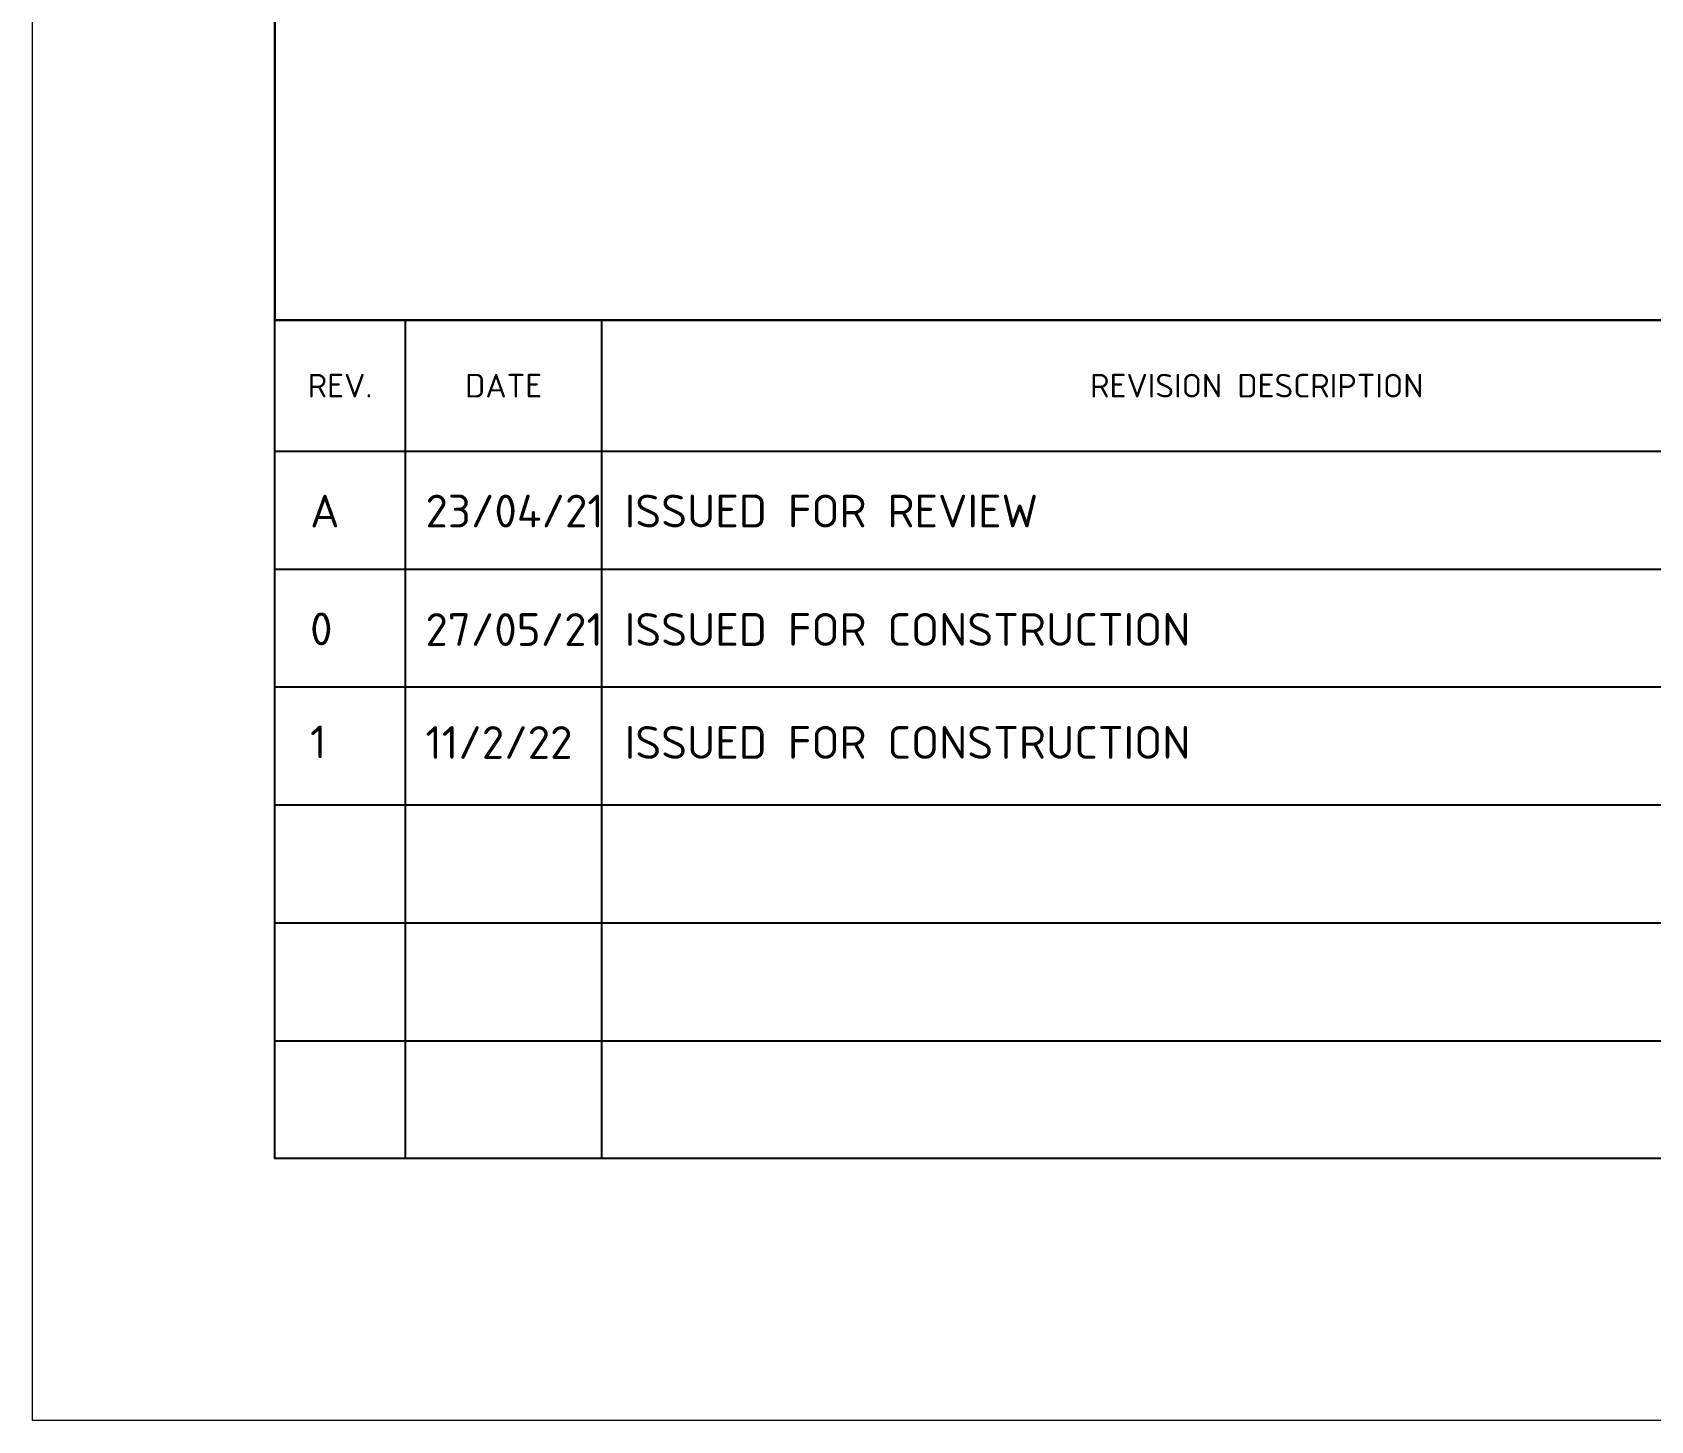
# Model space of a CAD drawing. Header units: inches. Extents: x 0 to 63075, y 0 to 44550.
# Drawn here: x 0 to 9265, y 0 to 7948 of the extents above; entities that cross this region are included whole.
import ezdxf
from ezdxf.enums import TextEntityAlignment as Align

# ---------------------------------------------------------------- set-up
doc = ezdxf.new("R2010")
doc.units = ezdxf.units.IN
doc.header["$MEASUREMENT"] = 0
doc.layers.get('Defpoints').update_dxf_attribs({"color": 140, "lineweight": 18})
doc.layers.add('DIGITAL_SIGNATURE', color=7, linetype='Continuous', lineweight=50)
doc.styles.add('BORDER TEXT STYLE', font='isocpeur.ttf')
doc.styles.get("Standard").update_dxf_attribs({"font": 'arial.ttf'})

# ---------------------------------------------------------------- blocks, each defined once
blk = doc.blocks.new('MCSI-BORDER')
at = {"color": 4, "transparency": 33554687}
for p, q in [((218.38, 18.35), (-585.62, 18.35)), ((-585.62, 8.35), (-125.65, 8.35))]:
    blk.add_line(p, q, dxfattribs=at)
at = {"color": 2, "transparency": 33554687}
for p, q in [((-575.65, -45.65), (-575.65, 18.35)), ((-560.65, -45.65), (-560.65, 18.35)), ((-585.62, -0.65), (-125.65, -0.65)), ((-585.62, -9.65), (-125.65, -9.65)), ((-585.62, -18.65), (-125.65, -18.65)), ((-585.62, -27.65), (-125.65, -27.65)), ((-585.62, -36.65), (-125.65, -36.65))]:
    blk.add_line(p, q, dxfattribs=at)
at = {"color": 4, "transparency": 33554687}
blk.add_lwpolyline([(-585.62, 508.35), (218.38, 508.35), (218.38, -45.65), (-585.62, -45.65)], close=True, dxfattribs=at)
blk.add_lwpolyline([(-585.62, 508.35), (-585.62, 18.35), (88.35, 18.35), (88.35, 66.92), (218.38, 66.92), (218.38, 508.35), (-585.62, 508.35)], close=True)
at = {"layer": 'Defpoints', "transparency": 33554687}
blk.add_lwpolyline([(-604.12, 528.35), (236.88, 528.35), (236.88, -65.65), (-604.12, -65.65)], close=True, dxfattribs=at)
at = {"lineweight": 13, "transparency": 33554687, "style": 'BORDER TEXT STYLE'}
for s, height, p in [('REV.', 1.802, (-580.64, 13.35)), ('DATE', 1.802, (-568.15, 13.35)), ('REVISION DESCRIPTION', 1.8021, (-510.65, 13.35))]:
    blk.add_text(s, height=height, dxfattribs=at).set_placement(p, align=Align.MIDDLE_CENTER)
at = {"transparency": 33554687, "style": 'BORDER TEXT STYLE'}
for tag, p, height in [('CONTRACTOR_D_NUMBER', (118.22, 59.24), 3.5), ('RE-NUM-1', (192.38, 59.24), 3.5), ('WORLEY_D_NUMBER', (118.06, 48.63), 3.5), ('RE-NUM-2', (192.38, 48.57), 3.5), ('TL_LINE01', (92.79, 12.29), 3.5), ('TL_DESIGNBY', (30, 10.56), 2.5), ('TL_DRAWNBY', (60.57, 10.56), 2.5), ('TL_LINE02', (92.79, 6.44), 3.5), ('RV_DES01', (-460.5, 4.88), 2.5), ('RV_APP01', (-449.67, 4.88), 2.5), ('RV_DES07', (-305.65, 4.88), 2.5), ('RV_APP13', (-294.82, 4.88), 2.5), ('RV_R01', (-582.92, 2.53), 2.5), ('RV_DATE01', (-574.12, 2.53), 2.5), ('RV_DESC01', (-558.9, 2.53), 2.5), ('RV_R07', (-428.07, 2.53), 2.5), ('RV_DATE07', (-419.27, 2.53), 2.5), ('RV_DESC07', (-404.06, 2.53), 2.5), ('RF_DWGNO01', (-273.93, 2.53), 2.5), ('RF_DWGTITLE01', (-223.49, 2.92), 2.5), ('TL_LINE03', (92.79, 0.39), 3.5), ('RV_CHK01', (-460.5, 0.48), 2.5), ('RV_CHK07', (-305.65, 0.48), 2.5), ('TL_PROJECTNO', (0, 0), 2.5), ('TL_CHKDESBY', (30, 0), 2.5), ('TL_CHKDWNBY', (60.57, 0), 2.5), ('RV_APP02', (-440.75, -0.3), 2.5), ('RV_APP14', (-289.41, -0.3), 2.5), ('RV_DES02', (-460.5, -4.26), 2.5), ('RV_APP03', (-449.67, -4.25), 2.5), ('RV_DES08', (-305.65, -4.26), 2.5), ('RV_APP15', (-294.82, -4.25), 2.5), ('TL_LINE04', (92.75, -5.16), 3.5), ('RF_DWGTITLE02', (-223.51, -6.15), 2.5), ('RV_R02', (-582.92, -6.47), 2.5), ('RV_DATE02', (-574.12, -6.51), 2.5), ('RV_DESC02', (-558.9, -6.51), 2.5), ('RV_R08', (-428.07, -6.47), 2.5), ('RV_DATE08', (-419.27, -6.51), 2.5), ('RV_DESC08', (-404.06, -6.51), 2.5), ('RF_DWGNO02', (-274.04, -6.84), 2.5), ('RV_CHK02', (-460.5, -8.71), 2.5), ('RV_APP04', (-444.26, -9.43), 2.5), ('RV_CHK08', (-305.65, -8.71), 2.5), ('RV_APP16', (-289.41, -9.43), 2.5), ('TL_CONTNO', (0, -10.66), 2.5), ('TL_LEADENG', (30, -10.66), 2.5), ('TL_LEAPPDATE', (60.57, -10.47), 2.5), ('RV_DES03', (-460.5, -13.26), 2.5), ('RV_APP05', (-449.67, -12.91), 2.5), ('RV_DES09', (-305.65, -13.26), 2.5), ('RV_APP17', (-294.82, -12.91), 2.5), ('TL_LINE05', (92.62, -14.67), 3.5), ('RV_R03', (-582.92, -15.09), 2.5), ('RV_DATE03', (-574.12, -15.14), 2.5), ('RV_DESC03', (-558.9, -15.13), 2.5), ('RV_R09', (-428.07, -15.09), 2.5), ('RV_DATE09', (-419.27, -15.14), 2.5), ('RV_DESC09', (-404.06, -15.13), 2.5), ('RF_DWGNO03', (-274.04, -15.53), 2.5), ('RF_DWGTITLE03', (-223.49, -15.22), 2.5), ('RV_CHK03', (-460.5, -17.78), 2.5), ('RV_APP06', (-444.26, -18.09), 2.5), ('RV_CHK09', (-305.65, -17.78), 2.5), ('RV_APP18', (-289.41, -18.09), 2.5), ('TL_LINE06', (92.62, -20.72), 3.5), ('RV_DES04', (-460.5, -22.25), 2.5), ('RV_APP07', (-449.67, -21.89), 2.5), ('RV_DES10', (-305.65, -22.25), 2.5), ('RV_APP19', (-294.82, -21.89), 2.5), ('TL_DRAWINGSIZE', (0, -21.12), 2.5), ('TL_AREAPROJENG', (30, -21.12), 2.5), ('TL_ENGMANGER', (60.57, -21.32), 2.5), ('RV_R04', (-582.92, -24.6), 2.5), ('RV_DATE04', (-574.12, -24.55), 2.5), ('RV_DESC04', (-558.9, -24.64), 2.5), ('RV_R10', (-428.07, -24.6), 2.5), ('RV_DATE10', (-419.27, -24.55), 2.5), ('RV_DESC10', (-404.06, -24.64), 2.5), ('RF_DWGTITLE04', (-223.49, -24.35), 2.5), ('RF_DWGNO04', (-274.04, -25.02), 2.5), ('TL_LINE07', (92.62, -26.69), 3.5), ('RV_CHK04', (-460.5, -26.66), 2.5), ('RV_APP08', (-444.26, -27.07), 2.5), ('RV_CHK10', (-305.65, -26.66), 2.5), ('RV_APP20', (-289.41, -27.07), 2.5), ('RV_DES05', (-460.5, -31.47), 2.5), ('RV_APP09', (-449.67, -31.06), 2.5), ('RV_DES11', (-305.65, -31.47), 2.5), ('RV_APP21', (-294.82, -31.51), 2.5), ('TL_PLOTSCALE', (0.29, -32.07), 2.5), ('TL_PROJMANGER', (30.29, -32.07), 2.5), ('TL_LINE08', (92.55, -32.01), 3.5), ('RF_DWGTITLE05', (-223.49, -33.29), 2.5), ('TL_PMAPPDATE', (60.57, -32.17), 2.5), ('RV_R05', (-582.92, -33.41), 2.5), ('RV_DATE05', (-574.12, -33.46), 2.5), ('RV_DESC05', (-558.9, -33.56), 2.5), ('RV_R11', (-428.07, -33.41), 2.5), ('RV_DATE11', (-419.27, -33.46), 2.5), ('RV_DESC11', (-404.06, -33.56), 2.5), ('RF_DWGNO05', (-274.04, -33.59), 2.5), ('RV_CHK05', (-460.5, -35.88), 2.5), ('RV_APP10', (-444.26, -36.23), 2.5), ('RV_CHK11', (-305.65, -35.88), 2.5), ('RV_APP22', (-289.41, -36.23), 2.5), ('RV_DES06', (-460.5, -40.32), 2.5), ('RV_APP11', (-449.67, -40.07), 2.5), ('RV_DES12', (-305.65, -40.32), 2.5), ('RV_APP23', (-294.82, -40.07), 2.5), ('TL_SCALE', (97.32, -42.8), 3.5), ('RV_R06', (-582.92, -42.23), 2.5), ('RV_DATE06', (-574.12, -42.28), 2.5), ('RV_DESC06', (-559.2, -42.28), 2.5), ('RV_R12', (-428.07, -42.23), 2.5), ('RV_DATE12', (-419.27, -42.28), 2.5), ('RV_DESC12', (-404.35, -42.28), 2.5), ('RF_DWGNO06', (-274.04, -42.39), 2.5), ('RF_DWGTITLE06', (-223.49, -42.52), 2.5), ('TL_CADFILENAME', (-1, -42.67), 2.5), ('TL_CLIENT', (30.29, -42.15), 2.5), ('TL_CIAPPDATE', (60.57, -42.15), 2.5), ('OT-CLIENT_DWGNO01', (147.41, -43.12), 3.5), ('TL_REV', (211.59, -43.09), 2.5), ('RV_CHK06', (-460.5, -44.77), 2.5), ('RV_APP12', (-444.26, -45.25), 2.5), ('RV_CHK12', (-305.65, -44.77), 2.5), ('RV_APP24', (-289.41, -45.25), 2.5)]:
    blk.add_attdef(tag, p, '', height=height, dxfattribs=at)
at = {"transparency": 33554687, "style": 'BORDER TEXT STYLE', "width": 0.9}
blk.add_attdef('TL_PRODUCEDBY', (0, 10.56), '', height=2.5, dxfattribs=at)
at = {"layer": 'DIGITAL_SIGNATURE'}
for tag, p in [('VENDOR', (89.23, 59.43)), ('JACOBS', (89.24, 48.59))]:
    blk.add_attdef(tag, p, '', height=2, dxfattribs=at)

msp = doc.modelspace()

# ---------------------------------------------------------------- block references
ref = msp.add_blockref('MCSI-BORDER', (45309.3, 4923.8), dxfattribs=dict(xscale=75, yscale=75, zscale=75))
ref.add_attrib('RV_DESC03', 'ISSUED FOR CONSTRUCTION', (3391.4, 3788.8), dxfattribs={"transparency": 33554687, "height": 187.5, "style": 'BORDER TEXT STYLE'})
ref.add_attrib('RV_DATE03', '11/2/22', (2250.6, 3788.4), dxfattribs={"transparency": 33554687, "height": 187.5, "style": 'BORDER TEXT STYLE'})
ref.add_attrib('RV_R03', '1', (1590.1, 3792.1), dxfattribs={"transparency": 33554687, "height": 187.5, "style": 'BORDER TEXT STYLE'})
ref.add_attrib('RV_DESC02', 'ISSUED FOR CONSTRUCTION', (3391.4, 4435.5), dxfattribs={"transparency": 33554687, "height": 187.5, "style": 'BORDER TEXT STYLE'})
ref.add_attrib('RV_DATE02', '27/05/21', (2250.6, 4435.2), dxfattribs={"transparency": 33554687, "height": 187.5, "style": 'BORDER TEXT STYLE'})
ref.add_attrib('RV_R02', '0', (1590.1, 4438.8), dxfattribs={"transparency": 33554687, "height": 187.5, "style": 'BORDER TEXT STYLE'})
ref.add_attrib('RV_DESC01', 'ISSUED FOR REVIEW', (3391.4, 5113.5), dxfattribs={"transparency": 33554687, "height": 187.5, "style": 'BORDER TEXT STYLE'})
ref.add_attrib('RV_DATE01', '23/04/21', (2250.6, 5113.5), dxfattribs={"transparency": 33554687, "height": 187.5, "style": 'BORDER TEXT STYLE'})
ref.add_attrib('RV_R01', 'A', (1590.1, 5113.5), dxfattribs={"transparency": 33554687, "height": 187.5, "style": 'BORDER TEXT STYLE'})

doc.saveas('drawing.dxf')
